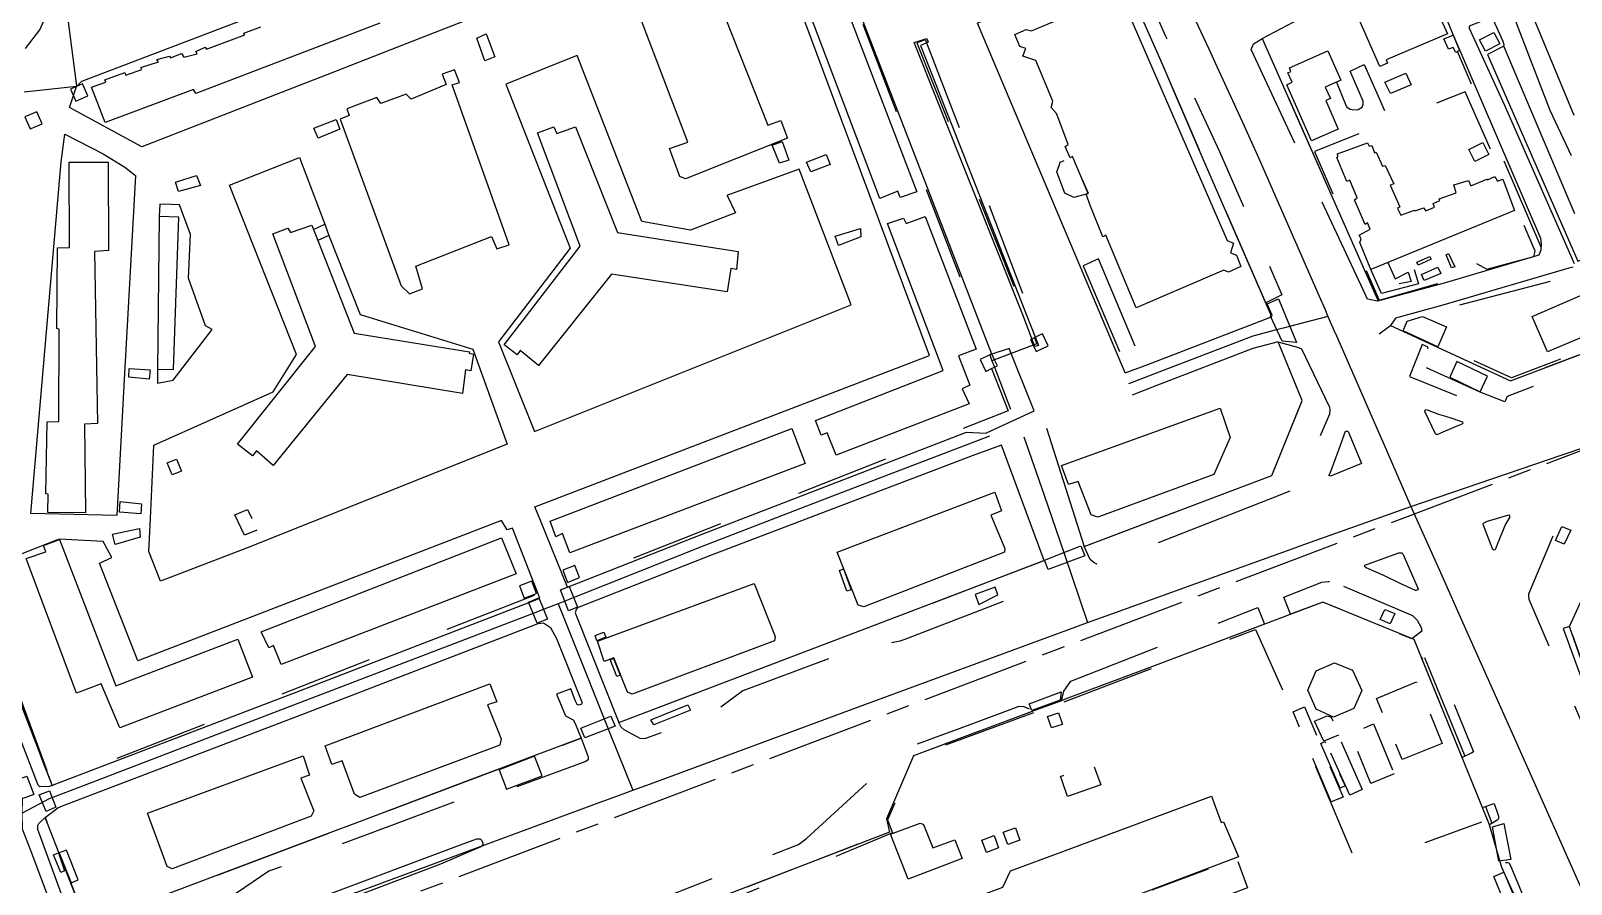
# Model space of a CAD drawing. Header units: millimetres. Extents: x 198785 to 203305, y 542885 to 545889.
# Drawn here: x 200370.9 to 200843.1, y 545208.8 to 545470.4 of the extents above; entities that cross this region are included whole.
import ezdxf

# ---------------------------------------------------------------- set-up
doc = ezdxf.new("R2010")
doc.units = ezdxf.units.MM
for name, pattern in [('FENCE_25K', [54.3, 28.7, -9.2, -16.4]), ('HIDDEN_BULD_25K', [28.8, 18.4, -10.4]), ('HIDDEN_EMD_25K', [50.97, 33.12, -5.36, 7.13, -5.36]), ('HIDDEN_IN_25K', [56.5, 36.5, -20])]:
    doc.linetypes.add(name, pattern=pattern)
for name, color, linetype in [('A0013114', 253, 'Continuous'), ('A0013117', 253, 'Continuous'), ('A0013118', 253, 'Continuous'), ('A0023214', 253, 'Continuous'), ('A0023217', 253, 'Continuous'), ('A0033324', 253, 'Continuous'), ('A0033327', 253, 'Continuous'), ('A0043325', 253, 'Continuous'), ('A0053326', 253, 'Continuous'), ('B0014111', 253, 'Continuous'), ('B0014115', 253, 'Continuous'), ('B0014116', 253, 'Continuous'), ('B0014118', 253, 'Continuous'), ('B0024120', 253, 'Continuous'), ('B0024127', 253, 'Continuous'), ('C0076117', 253, 'Continuous'), ('C0523121', 253, 'Continuous'), ('F0047224', 253, 'Continuous'), ('G0018117', 253, 'Continuous')]:
    doc.layers.add(name, color=color, linetype=linetype)

msp = doc.modelspace()

# ---------------------------------------------------------------- linework, layer by layer
at = {"layer": 'A0013114'}
for points in [[(200787.72, 545380.04), (200824.55, 545363.15), (200874.33, 545381.93), (200885.7, 545375.91), (200889.23, 545375.2), (200982.7, 545411.53), (200986.29, 545413.33), (200992.71, 545480.12), (200982.87, 545502.8), (200971.48, 545529.05)], [(200919.56, 545205.45), (200912.3, 545211.41), (200910.03, 545215.49), (200909.35, 545216.55), (200906.95, 545220.27), (200895.67, 545219.44), (200890.41, 545216.36), (200872.82, 545210.35), (200856.98, 545246.91), (200842.64, 545287.82), (200857.69, 545320.69), (200912.51, 545344.07), (200971.58, 545366.58), (201020.62, 545383.54), (201025.8, 545385.59), (201057.8, 545398.2), (201104.02, 545416.43), (201115.73, 545421.05), (201147.11, 545433.42), (201169.6, 545441.84), (201217.05, 545459.53), (201288.67, 545485.24), (201329.93, 545501.88), (201355.72, 545511.31)], [(200706.43, 545365.57), (200713.32, 545368.14), (200750.43, 545382.42), (200751.34, 545382.77), (200730.32, 545431.08), (200721.53, 545451.54), (200718.64, 545458.27), (200717.3, 545461.33), (200704.19, 545491.14), (200684.4, 545482.56), (200661.15, 545472.72)], [(200748.45, 545468), (200780.5, 545395.38), (200783.73, 545388.05), (200783.81, 545387.52)], [(200693.8, 545312.35), (200751.32, 545334.09), (200760.69, 545357.12), (200753.35, 545375.05), (200745.57, 545373.05), (200715.8, 545361.59), (200708.5, 545358.76)], [(200551.16, 545258.38), (200681.55, 545308.02)], [(200352.62, 545303.68), (200372.11, 545252.85), (200375.1, 545245.03), (200377.39, 545239.07)], [(200826.45, 545203.84), (200821.89, 545213.98), (200818.08, 545227.06), (200794.96, 545283.78), (200767.05, 545295.3), (200711.83, 545274.47), (200694.53, 545267.95), (200688.04, 545265.5), (200686.89, 545265.07), (200678.43, 545261.91), (200641.49, 545248.15), (200633.27, 545228.82), (200634.14, 545224.78), (200579.41, 545203.69)], [(200539.6, 545253.56), (200504.79, 545240.52), (200471.84, 545228.08), (200460.96, 545223.97), (200388.26, 545196.51), (200386.97, 545199.45), (200375.26, 545229.25)]]:
    msp.add_lwpolyline(points, dxfattribs=at)
at = {"layer": 'A0013117'}
for points in [[(200682.28, 545348.62), (200693.8, 545312.35)], [(200535.45, 545299.82), (200577.19, 545316.34), (200657.71, 545347.36), (200663.65, 545347.03)], [(200681.55, 545308.02), (200668.46, 545343.34), (200660.3, 545340.38), (200579.73, 545309.82), (200538.73, 545293.59), (200538.05, 545293.04), (200537.78, 545292.02), (200551.16, 545258.38)], [(200377.39, 545239.07), (200378.07, 545239.33), (200452.24, 545267.7), (200523.9, 545295.25), (200524.49, 545295.49), (200526.92, 545296.44)], [(200375.26, 545229.25), (200379.21, 545232.27), (200380.57, 545232.79), (200454.74, 545261.16), (200526.44, 545288.73), (200528.08, 545288.94), (200530.17, 545287.54), (200532.05, 545284.11), (200539.91, 545264.4), (200539.67, 545263.98), (200538.97, 545263.74), (200538.35, 545263.92), (200537.92, 545264.9), (200536.4, 545268.73), (200532.03, 545267.1), (200534.83, 545260.45), (200537.11, 545259.23), (200537.8, 545258.1), (200539.6, 545253.56)]]:
    msp.add_lwpolyline(points, dxfattribs=at)
at = {"layer": 'A0013118'}
for points in [[(200535.45, 545299.82), (200527.11, 545320.25), (200525.44, 545324.45), (200646.36, 545370.91), (200622.78, 545434.16), (200619.46, 545443.07), (200595.37, 545507.68), (200550.83, 545491.14), (200530.73, 545483.67), (200521.7, 545480.32), (200512.91, 545503.2), (200526.16, 545508.26), (200541.98, 545514.3), (200601.45, 545537)], [(200663.65, 545347.03), (200678.54, 545353.88), (200670.88, 545373.05), (200665.54, 545371.24), (200601.45, 545537)], [(200404.93, 545434.84), (200382.71, 545446.92), (200383.95, 545450.54), (200384.91, 545453.33), (200386.51, 545454.96), (200500.11, 545498.32), (200508.66, 545475.25), (200507.45, 545474.78), (200492.71, 545469.04), (200461.61, 545456.92), (200446.13, 545450.89), (200423.78, 545442.19), (200404.93, 545434.84)], [(200596.81, 545441.45), (200600.79, 545442.88), (200602.86, 545437.48), (200571.61, 545425.03), (200569.91, 545425.72), (200566.74, 545434.36), (200572.36, 545436.24), (200556.66, 545477.27), (200579.24, 545485.95), (200596.81, 545441.45)], [(200748.45, 545468), (200760.05, 545474.16), (200793.92, 545488.94), (200794.97, 545489.08), (200796.38, 545488.61), (200800.97, 545483.14), (200804.79, 545474.23), (200806.78, 545469.59), (200833.7, 545406.8), (200833.96, 545405.02), (200833.86, 545403.2), (200833.21, 545401.59), (200804.24, 545393.08), (200783.81, 545387.52)], [(200844.7, 545483.99), (200825.89, 545475.76), (200825.73, 545475.47), (200825.82, 545474.6), (200826.29, 545472.8), (200836.63, 545446.1), (200843.17, 545432.15)], [(200706.43, 545365.57), (200661.15, 545472.72)], [(200844.23, 545414.32), (200822.45, 545465.68), (200822.57, 545466.13), (200822.28, 545467.11), (200818.96, 545474.62), (200811.89, 545471.79), (200811.89, 545471.22), (200822.63, 545447.86), (200844.06, 545399.08)], [(200678.74, 545373.6), (200675.03, 545383.34), (200641.74, 545466.81), (200645.6, 545468.03), (200645.99, 545466.88), (200643.63, 545465.89), (200679.86, 545373.95), (200678.74, 545373.6)], [(200538.35, 545462.83), (200529.9, 545459.43), (200517.86, 545454.57), (200516.49, 545454.02), (200536.23, 545403.73), (200514.3, 545375.02), (200525.33, 545347.53), (200622.41, 545386.41), (200606.47, 545428.04), (200584.28, 545419.92), (200584.42, 545419.87), (200586.94, 545414.65), (200573.13, 545409.32), (200558.26, 545411.97), (200538.35, 545462.83)], [(200822.45, 545465.68), (200817.52, 545463.16), (200845.16, 545399.84), (200849.67, 545401.5), (200850.33, 545399.72), (200855.18, 545401.59), (200855.57, 545402.02), (200855.57, 545402.37), (200852.57, 545410.29), (200852.4, 545410.92), (200852.62, 545411.49)], [(200500.75, 545458.4), (200497.04, 545457.1), (200498.27, 545453.97), (200487.49, 545449.41), (200485.95, 545451), (200478.18, 545448.07), (200476.93, 545449.99), (200467.73, 545446.45), (200468.45, 545444.48), (200465.72, 545443.33), (200484.47, 545392.28), (200486.95, 545389.81), (200490.93, 545391.35), (200488.9, 545398.23), (200512.15, 545407.38), (200513.75, 545403.53), (200517.49, 545404.83), (200500.06, 545453.82), (200502.28, 545454.52), (200500.75, 545458.4)], [(200397.22, 545321.81), (200370.93, 545322.45), (200380.21, 545430.23), (200381.34, 545438.77), (200393.02, 545432.68), (200399.73, 545428.61), (200402.98, 545426.01), (200399.42, 545361.57), (200398.27, 545340.77), (200397.22, 545321.81)], [(200410.63, 545301.72), (200407.05, 545310.84), (200407.52, 545320.86), (200408.59, 545343.38), (200445.2, 545359.78), (200452.29, 545371.19), (200431.83, 545423.07), (200453.27, 545431.54), (200461, 545411.1), (200462.27, 545407.63), (200471.82, 545383.48), (200506.43, 545372.77), (200516.89, 545343.72), (200436.97, 545311.8), (200410.63, 545301.72)], [(200410.47, 545417.24), (200410.27, 545413.53), (200409.72, 545366.7), (200409.7, 545362.42), (200414.47, 545363.33), (200426.51, 545378.88), (200424.4, 545379.95), (200419.2, 545394.55), (200419.83, 545407.98), (200416.46, 545417.02), (200413.94, 545417.11), (200410.47, 545417.24)], [(200409.72, 545366.7), (200414.65, 545366.58), (200416.3, 545413.28), (200410.27, 545413.53)], [(200457.59, 545409.47), (200461, 545411.1)], [(200462.27, 545407.63), (200458.91, 545406.09)], [(200843.73, 545397.95), (200842.43, 545397.64), (200803.8, 545386.34), (200789.24, 545382.29), (200787.72, 545380.04)], [(200526.92, 545296.44), (200518.55, 545317.95), (200516.93, 545317.45), (200515.19, 545320.31), (200403.68, 545277.29), (200391.94, 545307.22), (200395.73, 545308.95), (200393.04, 545313.84), (200379.64, 545314.58), (200378.72, 545314.3), (200370.19, 545310.91), (200359.98, 545306.85), (200357.41, 545305.83), (200352.62, 545303.68)]]:
    msp.add_lwpolyline(points, dxfattribs=at)
at = {"layer": 'A0023214'}
for points in [[(200369.26, 545465.02), (200373.62, 545470.74), (200375.78, 545475.54), (200384.83, 545495.61), (200392.17, 545509.27), (200407.55, 545537.85), (200410.81, 545542.88), (200419.1, 545553.96), (200420.83, 545555.98), (200430.01, 545566.66), (200451.9, 545589.99), (200460.63, 545597.14), (200462.24, 545598.47), (200465.43, 545601.08), (200468.51, 545603.6), (200484.34, 545614.94), (200490.87, 545619.4), (200496.58, 545623.33), (200504.07, 545627.78), (200510.04, 545631.66), (200569.41, 545669), (200574.4, 545671.87)], [(200716.74, 545503.9), (200719.87, 545498.06), (200719.99, 545490.65), (200730.46, 545468.33), (200732.1, 545464.83), (200734.54, 545459.5), (200742.24, 545442.65), (200747.53, 545431.08), (200765.88, 545389.05), (200767.58, 545385.15), (200768.58, 545382.84)], [(200388.08, 545175.87), (200380.46, 545193.5), (200371.17, 545218.37), (200368.3, 545225.72), (200368.24, 545230.59), (200368.28, 545234.9), (200368.24, 545235.01), (200365.93, 545241.04), (200364.45, 545244.91), (200362.5, 545250), (200343.4, 545299.8), (200340.13, 545308.32), (200338.92, 545311.49), (200337.25, 545315.83), (200305.59, 545398.03), (200295.87, 545422.64), (200294.38, 545426.4), (200291.77, 545433.01)], [(200794.02, 545324.55), (200840.41, 545340.38), (200841.92, 545340.9), (200910.25, 545364.22), (200930.73, 545372.08), (200988.97, 545394.42), (200995.55, 545396.95), (201004.66, 545400.44), (201019.46, 545405.91), (201033.52, 545411.1)], [(200768.58, 545382.84), (200754.8, 545379.22), (200752.43, 545378.6), (200745.57, 545376.8), (200716.77, 545365.79), (200707.71, 545362.32), (200707.45, 545362.22)], [(200768.58, 545382.84), (200770.82, 545377.72), (200770.87, 545377.6), (200777.52, 545362.36), (200784.17, 545347.13), (200785.36, 545344.4), (200794.02, 545324.55)], [(200388.08, 545175.87), (200395.2, 545178.5), (200428.79, 545190.89), (200465.95, 545204.59), (200472.28, 545206.93), (200476.69, 545208.56), (200546.28, 545234.22), (200546.87, 545234.44), (200549.45, 545235.39), (200555.45, 545237.6), (200560.86, 545239.6), (200600.61, 545254.26), (200624.66, 545263.13), (200688.47, 545286.66), (200694.88, 545289.03), (200703.43, 545292.12), (200731.74, 545302.33), (200758.71, 545312.06), (200760.06, 545312.54), (200794.02, 545324.55)], [(200794.02, 545324.55), (200802.62, 545305.27), (200810.74, 545287.07), (200825.84, 545253.22), (200849.06, 545201.17), (200857.47, 545182.3)]]:
    msp.add_lwpolyline(points, dxfattribs=at)
at = {"layer": 'A0023217'}
for points in [[(200664.83, 545346.12), (200617.99, 545328.31), (200602.36, 545322.28), (200577.19, 545312.58), (200537.15, 545296.59), (200532.55, 545294.75)], [(200675.37, 545345.98), (200681.52, 545328.08), (200687.67, 545310.18), (200694.88, 545289.03)], [(200532.55, 545294.75), (200527.48, 545292.81), (200527.46, 545292.8), (200526.22, 545292.33), (200451.38, 545263.64), (200387.21, 545239.04), (200376.49, 545234.93), (200368.24, 545230.59)], [(200532.55, 545294.75), (200533.87, 545291.47), (200540.8, 545274.16), (200544, 545266.18), (200547.7, 545256.93), (200548.44, 545255.09), (200555.45, 545237.6)]]:
    msp.add_lwpolyline(points, dxfattribs=at)
at = {"layer": 'A0033324', "linetype": 'HIDDEN_IN_25K', "flags": 128}
for points in [[(201389.85, 545518.7), (201394.88, 545514.83), (201391.04, 545511.04), (201388.77, 545512.43), (201385.88, 545513.91), (201378.57, 545516.61), (201375.51, 545516.69), (201374.57, 545516.75), (201373.84, 545516.75), (201372.76, 545516.69), (201371.49, 545516.61), (201368.94, 545516.14), (201355.72, 545511.31), (201329.93, 545501.88), (201288.67, 545485.24), (201217.05, 545459.53), (201169.6, 545441.84), (201147.11, 545433.42), (201115.73, 545421.05), (201104.02, 545416.43), (201057.8, 545398.2), (201025.8, 545385.59), (201020.62, 545383.54), (200971.58, 545366.58), (200912.51, 545344.07), (200857.69, 545320.69), (200842.64, 545287.82), (200856.98, 545246.91), (200872.82, 545210.35), (200890.41, 545216.36), (200895.67, 545219.44), (200898.59, 545219.65), (200899.08, 545218.05), (200899.19, 545216.32), (200898.68, 545214.57), (200898.08, 545213.43), (200877.13, 545206.23), (200875.62, 545206.14), (200873.84, 545206.13), (200872.59, 545206.4), (200866.92, 545210.03), (200849.6, 545250.99), (200830.29, 545296.09), (200830.15, 545297.17), (200830.21, 545297.85), (200839.69, 545320.6), (200840.46, 545321.3), (200841.37, 545321.98), (200907.77, 545348.14), (201000.86, 545382.11), (201039.3, 545396.82), (201059.95, 545404.72), (201065.21, 545406.62), (201074.21, 545410.02), (201132.38, 545431.95), (201139.23, 545434.64), (201213.3, 545464.01), (201249.28, 545477.08), (201291.65, 545493.13), (201300.11, 545495.08), (201352.16, 545514.7), (201368.5, 545520.6), (201372.38, 545521.59), (201374.96, 545522.01), (201379.07, 545522.15), (201382.69, 545521.67), (201385.98, 545520.68), (201389.85, 545518.7)], [(200754.42, 545389.47), (200749.48, 545387.05), (200730.32, 545431.08), (200717.3, 545461.33), (200704.19, 545491.14), (200708.61, 545491.73), (200718.8, 545468.75), (200731.84, 545440.82), (200735.3, 545433.4), (200754.42, 545389.47)], [(200783.73, 545388.05), (200783.81, 545387.52), (200780.72, 545388.13), (200779.47, 545390.81), (200762.46, 545427.25), (200744.99, 545464.67), (200745.73, 545466.37), (200748.45, 545468), (200780.5, 545395.38), (200783.73, 545388.05)], [(200986.29, 545413.33), (201012.83, 545422.52), (201010.42, 545418.75), (200991.08, 545411.43), (200968.9, 545403.04), (200967.72, 545402.59), (200962.86, 545397.52), (200924.07, 545382.54), (200895.32, 545371.43), (200892.75, 545371.01), (200886.09, 545372), (200884.92, 545372.17), (200874.57, 545377.66), (200873.96, 545377.67), (200823.51, 545358.3), (200822.79, 545356.71), (200815.25, 545359.64), (200793.48, 545369.53), (200788.71, 545370.48), (200785.51, 545372.29), (200784.67, 545373.38), (200784.12, 545375.18), (200783.89, 545376.48), (200784.12, 545377.42), (200787.72, 545380.04), (200824.55, 545363.15), (200874.33, 545381.93), (200885.7, 545375.91), (200889.23, 545375.2), (200982.7, 545411.53), (200986.29, 545413.33)], [(200750.49, 545326.76), (200699.08, 545306.63), (200698.01, 545306.87), (200696.89, 545307.37), (200695.62, 545308.3), (200693.8, 545312.35), (200751.32, 545334.09), (200760.69, 545357.12), (200753.35, 545375.05), (200759.21, 545373.48), (200760.51, 545372.91), (200769.02, 545355.06), (200769.12, 545354.23), (200769.08, 545352.92), (200759.18, 545330.16), (200750.49, 545326.76)], [(200559.36, 545253.49), (200558.6, 545253.41), (200557.73, 545253.49), (200552.83, 545256.18), (200551.83, 545256.99), (200551.16, 545258.38), (200652.15, 545296.82), (200681.55, 545308.02), (200680.71, 545302.02), (200679.98, 545300.51), (200679.29, 545299.76), (200676.66, 545298.39), (200638.56, 545283.67), (200637.35, 545283.3), (200622.02, 545280.35), (200589.15, 545268.04), (200580.09, 545261.42), (200579.13, 545260.85), (200559.36, 545253.49)], [(200376.46, 545238.77), (200373.59, 545238.69), (200373.08, 545239.13), (200361.46, 545269.45), (200350.93, 545296.92), (200350.53, 545298.04), (200350.32, 545300.43), (200352.62, 545303.68), (200371.2, 545255.22), (200377.39, 545239.07), (200376.46, 545238.77)], [(200773.36, 545300.13), (200794.45, 545291.18), (200795.88, 545289.71), (200797.15, 545287.51), (200797.32, 545286.35), (200794.24, 545284.07), (200767.05, 545295.3), (200757.13, 545291.55), (200755.06, 545296.79), (200766.66, 545301.35), (200768.66, 545301.6), (200769.86, 545301.52), (200770.66, 545301.27), (200773.36, 545300.13)], [(200688.04, 545265.5), (200686.89, 545265.07), (200687.61, 545268), (200689.79, 545271.05), (200747.11, 545293.65), (200749.11, 545288.53), (200711.83, 545274.47), (200694.53, 545267.95), (200688.04, 545265.5)], [(200812.66, 545249.07), (200809.68, 545247.68), (200797.31, 545278.01), (200800.86, 545279.32), (200813.23, 545249.39), (200812.66, 545249.07)], [(200579.41, 545203.69), (200559.48, 545196.02), (200557.57, 545195.75), (200534.44, 545198.13), (200524.78, 545199.14), (200519.19, 545198.43), (200482.79, 545185.1), (200481.95, 545187.43), (200481.77, 545187.92), (200498.88, 545194.19), (200513.22, 545199.44), (200518.47, 545201.37), (200524.74, 545202.16), (200534.75, 545201.12), (200543.71, 545200.19), (200545.57, 545200.15), (200546.75, 545200.12), (200553.24, 545200.69), (200560.06, 545202.81), (200597.38, 545217.54), (200606.22, 545221.03), (200608.71, 545222.86), (200635.82, 545247.68), (200639.23, 545250.51), (200640.41, 545250.95), (200658.83, 545257.81), (200673.88, 545263.42), (200675.28, 545263.33), (200678.43, 545261.91), (200641.49, 545248.15), (200633.27, 545228.82), (200634.14, 545224.78), (200579.41, 545203.69)], [(200433.9, 545206.07), (200392.66, 545190.42), (200390.04, 545190.36), (200388.69, 545190.49), (200387.12, 545191.04), (200385.44, 545193.55), (200380.31, 545205.71), (200373.05, 545225.63), (200372.99, 545226.01), (200373, 545226.46), (200373.07, 545226.76), (200373.35, 545227.37), (200375.26, 545229.25), (200386.97, 545199.45), (200388.26, 545196.51), (200446.52, 545218.51), (200504.79, 545240.52), (200539.6, 545253.56), (200541.74, 545247.82), (200541.76, 545247.16), (200541.49, 545246.73), (200541.03, 545246.47), (200513.48, 545236.32), (200502.42, 545234.65), (200473, 545223.66), (200443.86, 545212.77), (200433.9, 545206.07)], [(200820.67, 545228.51), (200818.08, 545227.06), (200815.94, 545232.3), (200819.5, 545233.59), (200820.66, 545230.24), (200820.81, 545229.69), (200820.86, 545229.37), (200820.83, 545229.03), (200820.67, 545228.51)], [(200841.88, 545165.72), (200840.83, 545165.61), (200840.37, 545165.75), (200832.34, 545186.43), (200829.32, 545193.54), (200825.14, 545203.39), (200826.45, 545203.84), (200821.89, 545213.98), (200823.14, 545215.48), (200823.64, 545215.47), (200824.15, 545215.32), (200825.16, 545213.05), (200834.47, 545190.79), (200839.03, 545179.91), (200843.51, 545168.22), (200843.76, 545167.41), (200843.8, 545167.06), (200843.81, 545166.8), (200843.66, 545166.54), (200843.28, 545166.23), (200842.73, 545166), (200841.88, 545165.72)]]:
    msp.add_lwpolyline(points, dxfattribs=at)
at = {"layer": 'A0033327'}
for points in [[(200842.64, 545287.82), (200840.67, 545287.15), (200855.42, 545246.98), (200870.98, 545210.96), (200872.82, 545210.35)], [(200798.2, 545278.34), (200810.57, 545248.09)], [(200816.83, 545232.62), (200818.86, 545227.5)]]:
    msp.add_lwpolyline(points, dxfattribs=at)
at = {"layer": 'A0043325'}
for points in [[(200513.16, 545462.42), (200510.04, 545461.19), (200507.65, 545468.15), (200510.45, 545469.51), (200513.16, 545462.42)], [(200465.65, 545440.21), (200459.02, 545437.53), (200457.65, 545440.56), (200464.49, 545443.2), (200465.65, 545440.21)], [(200603.28, 545430.75), (200600.37, 545429.78), (200598.21, 545435.3), (200601.27, 545436.45), (200603.28, 545430.75)], [(200615.94, 545429.46), (200610.05, 545427.13), (200608.74, 545430.14), (200614.77, 545432.45), (200615.94, 545429.46)], [(200422.92, 545422.98), (200416.16, 545421.1), (200415.19, 545423.99), (200421.63, 545426.05), (200422.92, 545422.98)], [(200625.37, 545407.2), (200618.47, 545404.59), (200617.45, 545407.42), (200625.29, 545409.82), (200625.37, 545407.2)], [(200753.37, 545388.22), (200758.89, 545374.89), (200754.56, 545375.25), (200750.94, 545382.98), (200751.42, 545383.21), (200749.91, 545386.73), (200753.37, 545388.22)], [(200407.48, 545366.43), (200407.14, 545363.66), (200400.91, 545364.19), (200401.08, 545366.9), (200407.48, 545366.43)], [(200404.82, 545325.45), (200404.65, 545322.33), (200398.06, 545322.86), (200398.31, 545326.09), (200404.82, 545325.45)], [(200404.43, 545315.21), (200396.75, 545312.94), (200395.95, 545316.1), (200404.2, 545317.86), (200404.43, 545315.21)], [(200694.01, 545309.45), (200682.74, 545305.25), (200681.66, 545308.12), (200692.85, 545312.52), (200694.01, 545309.45)], [(200538.5, 545293.72), (200535.69, 545292.58), (200533.26, 545299.04), (200535.88, 545300.05), (200538.5, 545293.72)], [(200529.27, 545290.05), (200526.07, 545288.82), (200523.49, 545295.24), (200526.61, 545296.58), (200529.27, 545290.05)], [(200686.51, 545265.2), (200677.75, 545262.05), (200676.97, 545264.11), (200686.79, 545267.73), (200686.51, 545265.2)], [(200550.03, 545257.27), (200540.72, 545253.63), (200539.47, 545256.64), (200548.75, 545260.31), (200550.03, 545257.27)], [(200371.82, 545236.35), (200362.05, 545232.69), (200359.82, 545238.34), (200369.63, 545241.92), (200371.82, 545236.35)], [(200378.59, 545232.38), (200375.56, 545231.06), (200373.47, 545236.24), (200376.63, 545237.44), (200378.59, 545232.38)], [(200824.64, 545216.37), (200820.97, 545215.92), (200818.98, 545226.36), (200822.53, 545227.37), (200824.64, 545216.37)]]:
    msp.add_lwpolyline(points, dxfattribs=at)
at = {"layer": 'A0053326'}
for points in [[(200494.49, 545612), (200490.64, 545609.24), (200485.88, 545605.83), (200472.43, 545596.15), (200470.47, 545594.48), (200465.8, 545590.49), (200457.52, 545583.41), (200444.9, 545570.28), (200431.29, 545555.5), (200426.91, 545550.16), (200424.81, 545547.6), (200420.93, 545542.88), (200415.32, 545533.76), (200407.56, 545522.07), (200400.89, 545510.88), (200395.94, 545501.84), (200390.7, 545492.1), (200384.67, 545479.75), (200382.19, 545474.2), (200382.43, 545472.37), (200384.68, 545455.09), (200384.91, 545453.33), (200368.84, 545451.6)], [(200803.8, 545347.36), (200801.92, 545346.57), (200801.54, 545346.86), (200798.29, 545353.75), (200798.43, 545354.29), (200799.03, 545354.24), (200802.45, 545352.9), (200804.66, 545352.27), (200806.53, 545351.64), (200808.63, 545350.93), (200809.83, 545350.52), (200809.92, 545350.15), (200809.87, 545349.91), (200803.8, 545347.36)], [(200778.84, 545337.77), (200769.35, 545333.92), (200768.88, 545334.13), (200769.26, 545334.77), (200772.02, 545342.22), (200773.96, 545347.71), (200774.61, 545347.7), (200774.82, 545347.38), (200775.09, 545346.86), (200778.84, 545337.77)], [(200819.87, 545311.31), (200819.45, 545311.17), (200819.1, 545311.44), (200816.19, 545319.05), (200816.3, 545319.46), (200817.49, 545320.06), (200824, 545322), (200824.28, 545321.73), (200824.28, 545321.53), (200824.25, 545321.22), (200822.98, 545319.14), (200820.4, 545312.92), (200819.87, 545311.31)], [(200795.98, 545299), (200795.62, 545298.83), (200795.37, 545298.88), (200790.75, 545301), (200785.72, 545303.48), (200780.25, 545305.8), (200779.76, 545306.18), (200779.88, 545306.57), (200790.31, 545310.39), (200791.25, 545310.41), (200791.55, 545310.1), (200796.19, 545299.39), (200795.98, 545299)]]:
    msp.add_lwpolyline(points, dxfattribs=at)
at = {"layer": 'B0014111'}
for points in [[(200794.75, 545487.63), (200795.51, 545486.31), (200797.26, 545487.01), (200805.19, 545469.43), (200786.4, 545461.55), (200786.86, 545460.45), (200784.5, 545459.46), (200775.82, 545479.16), (200794.75, 545487.63)], [(200704.78, 545481.96), (200737.65, 545406.14), (200739.63, 545405.32), (200738.7, 545402.35), (200740.5, 545401.59), (200741.89, 545398.16), (200738.08, 545396.45), (200736.69, 545397.04), (200709.81, 545385.53), (200700.43, 545407.74), (200699.56, 545407.27), (200695.8, 545416.63), (200694.4, 545420.31), (200695.07, 545420.58), (200690.28, 545431.87), (200689.57, 545431.49), (200687.98, 545434.99), (200688.96, 545435.51), (200686.08, 545443.19), (200685.39, 545445.03), (200683.7, 545446.88), (200684.18, 545448.79), (200679.05, 545461.28), (200675.06, 545462.63), (200675.95, 545464.96), (200674.1, 545465.57), (200672.62, 545469.26), (200676, 545470.81), (200677.73, 545470.36), (200685.92, 545473.87)], [(200794.06, 545453.87), (200787.74, 545451.18), (200785.99, 545454.68), (200792.44, 545457.38), (200794.06, 545453.87)], [(200804.94, 545379.63), (200802.26, 545373.56), (200791.61, 545378.46), (200792.88, 545381.42), (200797.57, 545382.78), (200804.94, 545379.63)], [(200733.58, 545334.39), (200698.02, 545321.36), (200695.99, 545322.01), (200691.95, 545332.25), (200689.04, 545331.38), (200686.83, 545337.15), (200735.48, 545354.69), (200738.57, 545345.78), (200733.58, 545334.39)], [(200669.39, 545310.63), (200626.24, 545293.88), (200624.5, 545294.36), (200618.12, 545310.62), (200666.47, 545328.95), (200668.48, 545323.25), (200665.24, 545321.93), (200669.55, 545311.69), (200669.39, 545310.63)], [(200598.84, 545283.39), (200555.26, 545267.02), (200553.82, 545267.65), (200549.65, 545278.21), (200546.67, 545277.04), (200544.58, 545283.33), (200592.6, 545301.01), (200599.12, 545284.79), (200598.84, 545283.39)], [(200776.51, 545262.62), (200770.27, 545260.02), (200764.97, 545262.48), (200762.4, 545268.31), (200764.97, 545274.23), (200770.58, 545276.64), (200776.08, 545274.44), (200778.95, 545268.21), (200776.51, 545262.62)], [(200514.68, 545251.46), (200471.72, 545235.35), (200470.08, 545236.38), (200466.36, 545246.65), (200463.2, 545245.51), (200461.17, 545251.2), (200511.58, 545270.28), (200513.78, 545264.69), (200510.91, 545263.78), (200515.09, 545253.38), (200514.68, 545251.46)], [(200456.86, 545229.7), (200414.21, 545213.52), (200412.65, 545214.21), (200406.64, 545230.55), (200454.36, 545248.17), (200456.3, 545242.23), (200453.64, 545241.3), (200457.67, 545231.3), (200456.86, 545229.7)], [(200732.9, 545235.81), (200735.81, 545227.74), (200736.57, 545227.95), (200741.12, 545217.17), (200706.62, 545204.1), (200708.97, 545197.69), (200687.43, 545189.44), (200631.79, 545168.13), (200667.52, 545073.39), (200665.64, 545072.06), (200668.71, 545063.37), (200623.61, 545046.33), (200584.11, 545150.09), (200573.95, 545146.53), (200570.11, 545156.52), (200511.87, 545134.14), (200506.74, 545147.48), (200668.89, 545207.93), (200671.23, 545212.86), (200687.27, 545218.83), (200732.9, 545235.81)]]:
    msp.add_lwpolyline(points, dxfattribs=at)
at = {"layer": 'B0014115'}
for points in [[(200605.7, 545517.09), (200642.57, 545421.06), (200637.44, 545419.26), (200636.74, 545421.26), (200631.19, 545418.95), (200595.96, 545512.07), (200601.51, 545514.08), (200601.08, 545515.43), (200605.7, 545517.09)], [(200844.03, 545444.4), (200831.57, 545474.44), (200840.46, 545477.98)], [(200477.84, 545472.73), (200421.51, 545451.22), (200420.72, 545452.42), (200393.7, 545442.25), (200389.53, 545453.15), (200393.83, 545454.7), (200393.54, 545455.41), (200399.66, 545457.63), (200400.04, 545456.85), (200404.96, 545458.57), (200404.63, 545459.18), (200410.02, 545460.86), (200409.56, 545461.61), (200413.38, 545462.66), (200413.69, 545462.15), (200417.09, 545463.46), (200417.83, 545462.31), (200421.86, 545463.34), (200421.44, 545464.09), (200424.36, 545465.35), (200424.71, 545464.81), (200436.52, 545469.14), (200436.2, 545469.67), (200441.42, 545471.65)], [(200771.73, 545440.28), (200763.54, 545436.65), (200755.92, 545453.87), (200757.59, 545454.61), (200756.29, 545457.55), (200757.22, 545457.96), (200756.75, 545459.04), (200768.56, 545464.26), (200772.53, 545455.28), (200767.75, 545453.16), (200769.31, 545449.64), (200767.87, 545449.01), (200771.73, 545440.28)], [(200537.85, 545440.97), (200550.77, 545408.62), (200587.73, 545402.75), (200587.26, 545397.28), (200585.54, 545397.54), (200584.34, 545390.34), (200548.86, 545395.76), (200526.5, 545367.77), (200520.94, 545372.39), (200519.95, 545371.04), (200515.98, 545374.1), (200539.33, 545404.36), (200526.24, 545439.08), (200531.25, 545440.92), (200532.1, 545438.92), (200537.85, 545440.97)], [(200780.73, 545436.04), (200781.19, 545435.07), (200782.07, 545435.24), (200782.88, 545432.97), (200783.32, 545433.2), (200785.33, 545428.87), (200786.08, 545429.14), (200788.74, 545423.49), (200787.62, 545423.11), (200790.64, 545416.48), (200789.86, 545415.97), (200790.91, 545413.89), (200795.14, 545415.45), (200795.34, 545415.17), (200797.87, 545416.17), (200798.53, 545415.19), (200801.21, 545416.33), (200800.82, 545417.51), (200802.86, 545418.41), (200802.67, 545418.91), (200807.92, 545420.74), (200807.18, 545423.14), (200811.66, 545424.55), (200812.34, 545422.89), (200817.3, 545424.94), (200817.46, 545424.74), (200819.72, 545425.74), (200820.52, 545424.33), (200822.14, 545424.93), (200825.73, 545415.32), (200781.71, 545397.23), (200778.39, 545405.55), (200778.79, 545406.64), (200778.15, 545407.79), (200781.55, 545409.63), (200780.74, 545411.57), (200779.94, 545411), (200776.68, 545418.58), (200777.57, 545419.21), (200775.32, 545424.66), (200774.39, 545424.26), (200771.29, 545431.53), (200771.64, 545431.78), (200771.49, 545432.71), (200780.73, 545436.04)], [(200387.34, 545349.81), (200387.69, 545322.67), (200376.12, 545322.78), (200376.19, 545328.32), (200375.5, 545328.51), (200375.85, 545350.57), (200379.51, 545350.69), (200379.54, 545378.94), (200378.85, 545379.15), (200379.01, 545403.91), (200382.71, 545403.99), (200382.68, 545430.1), (200394.61, 545430.1), (200394.69, 545403.03), (200390.4, 545402.79), (200391.33, 545350.01), (200387.34, 545349.81)], [(200457.06, 545410.82), (200470.06, 545377.67), (200505.37, 545371.97), (200505.31, 545371.55), (200506.63, 545371.28), (200505.77, 545366.14), (200504.14, 545366.47), (200503.18, 545359.25), (200467.86, 545365.02), (200445.17, 545337.17), (200440.04, 545341.62), (200438.82, 545340.16), (200434.22, 545343.73), (200458.17, 545373.65), (200445.1, 545408.13), (200449.72, 545409.86), (200450.47, 545408.55), (200457.06, 545410.82)], [(200645.04, 545413.48), (200660.72, 545372.82), (200655.25, 545370.81), (200658.75, 545361.8), (200656.39, 545360.65), (200658.54, 545356.04), (200617.82, 545340.36), (200615, 545347.15), (200613.2, 545346.42), (200611.49, 545350.91), (200650.57, 545366.27), (200633.56, 545411.35), (200638.43, 545412.99), (200639.23, 545411.34), (200645.04, 545413.48)], [(200868.72, 545414.32), (200874.42, 545401.26), (200871.65, 545400.44), (200873.34, 545398.82), (200886.37, 545393.75), (200881.78, 545382.57), (200868.82, 545387.75), (200870.1, 545390.85), (200866.57, 545389.41), (200868.11, 545385.63), (200835.89, 545372.03), (200831.15, 545382.8), (200863.45, 545396.82), (200856.85, 545411.68), (200861.83, 545414.19), (200862.63, 545411.38), (200868.72, 545414.32)], [(200608.25, 545337.74), (200536.13, 545310.43), (200533.9, 545316.35), (200531.8, 545315.25), (200530.07, 545320.05), (200604.2, 545348.47), (200608.25, 545337.74)], [(200379.63, 545314.5), (200396.95, 545269.62), (200434.34, 545283.97), (200438.88, 545272.32), (200398.17, 545256.75), (200392.43, 545270.27), (200384.93, 545267.33), (200369.47, 545308.68), (200375.51, 545310.68), (200374.81, 545312.64), (200379.63, 545314.5)], [(200519.68, 545303.91), (200447.66, 545276.12), (200445.25, 545281.95), (200443.85, 545281.29), (200441.49, 545286.15), (200515.16, 545314.96), (200519.68, 545303.91)]]:
    msp.add_lwpolyline(points, dxfattribs=at)
at = {"layer": 'B0014116', "linetype": 'HIDDEN_BULD_25K', "flags": 128}
for points in [[(200806.96, 545469.04), (200808.93, 545464.35), (200807.74, 545463.71), (200807, 545465.28), (200805.49, 545464.75), (200804.12, 545467.92), (200806.96, 545469.04)], [(200821.23, 545466.41), (200816.83, 545464.13), (200815.02, 545467.63), (200819.42, 545469.9), (200821.23, 545466.41)], [(200817.9, 545432.44), (200813.63, 545430.32), (200811.78, 545434.06), (200816.05, 545436.18), (200817.9, 545432.44)], [(200694.39, 545420.33), (200690.67, 545419.31), (200687.86, 545420.65), (200686.17, 545425.2), (200685.45, 545427.15), (200686.15, 545429.15), (200686.49, 545430.11), (200689.59, 545431.44), (200690.26, 545431.83), (200695.05, 545420.59), (200694.39, 545420.33)], [(200800.23, 545400.37), (200796.24, 545398.54), (200795.77, 545399.45), (200799.85, 545401.21), (200800.23, 545400.37)], [(200807.47, 545398.02), (200806.42, 545397.77), (200804.8, 545401.74), (200805.57, 545402.09), (200807.47, 545398.02)], [(200803.13, 545396.01), (200798.04, 545393.85), (200797.21, 545395.67), (200802.31, 545397.95), (200803.13, 545396.01)], [(200417.07, 545335.42), (200414.19, 545334.28), (200412.71, 545337.99), (200415.59, 545339.13), (200417.07, 545335.42)], [(200440.17, 545317.38), (200436.34, 545315.8), (200433.41, 545322.07), (200437.33, 545323.7), (200440.17, 545317.38)], [(200622.43, 545299.01), (200621.08, 545298.6), (200618.82, 545304.93), (200620.09, 545305.46), (200622.43, 545299.01)], [(200551.52, 545272.86), (200550.53, 545272.5), (200548.55, 545277.66), (200549.56, 545277.99), (200551.52, 545272.86)], [(200803.62, 545251.98), (200791.35, 545247), (200783.46, 545265.75), (200795.75, 545270.87), (200803.62, 545251.98)], [(200687.06, 545257.81), (200683.78, 545256.71), (200682.54, 545260.24), (200686, 545261.39), (200687.06, 545258.06), (200687.14, 545257.83), (200687.06, 545257.81)], [(200773.21, 545235.48), (200769.51, 545234.04), (200757.86, 545261.64), (200761.42, 545263.14), (200773.21, 545235.48)], [(200771.8, 545254.5), (200767.34, 545252.62), (200764.45, 545258.75), (200768.37, 545260.45), (200769.6, 545260.04), (200771.8, 545254.5)], [(200779.09, 545237.83), (200775.28, 545236.07), (200767.78, 545252.66), (200771.75, 545254.35), (200779.09, 545237.83)], [(200788.91, 545242.65), (200781.67, 545239.65), (200775.48, 545254.92), (200782.5, 545257.93), (200788.91, 545242.65)], [(200773.8, 545238.94), (200772.29, 545238.26), (200766.39, 545251.97), (200767.6, 545252.55), (200773.8, 545238.94)], [(200698.89, 545239.28), (200688.69, 545235.67), (200687.16, 545240.22), (200686.6, 545241.88), (200687.15, 545242.08), (200696.59, 545245.54), (200698.89, 545239.28)], [(200674.08, 545222.31), (200670.44, 545220.94), (200668.95, 545224.77), (200672.73, 545226.14), (200674.08, 545222.31)], [(200667.53, 545219.91), (200663.9, 545218.49), (200662.41, 545222.32), (200666.19, 545223.69), (200667.53, 545219.91)], [(200743.86, 545207.65), (200708.63, 545194.3), (200707.74, 545196.5), (200709.42, 545197.15), (200706.89, 545204.11), (200740.6, 545216.8), (200743.86, 545207.65)]]:
    msp.add_lwpolyline(points, dxfattribs=at)
at = {"layer": 'B0014118', "linetype": 'HIDDEN_BULD_25K', "flags": 128}
msp.add_lwpolyline([(200547.18, 545284.49), (200544.39, 545283.45), (200543.86, 545285.02), (200546.57, 545286.02), (200547.18, 545284.49)], dxfattribs=at)
at = {"layer": 'B0024120', "linetype": 'FENCE_25K', "flags": 128}
for points in [[(200513.08, 545502.75), (200601.37, 545536.34), (200664.89, 545371.03)], [(200972.56, 545525.19), (200991.98, 545480.38), (200984.86, 545414.03), (200887.49, 545376.36), (200874.6, 545382.83), (200824.84, 545364.04), (200806.01, 545372.58), (200804.32, 545385.17), (200838.2, 545393.99), (200838.12, 545394.17)], [(200645.1, 545467.68), (200642.53, 545466.71), (200678.57, 545376.31)], [(200645.22, 545467.51), (200679.97, 545376.96)], [(200833.91, 545404.06), (200808.32, 545464.04)], [(200814.15, 545399.06), (200817.31, 545397.37), (200831.66, 545401.27), (200832.14, 545402.88), (200810.6, 545451.74), (200764.49, 545433.4), (200784.25, 545387.79), (200805.69, 545393.94), (200806.16, 545396.07)], [(200678.24, 545374.03), (200666.37, 545369.59)], [(200678.57, 545376.31), (200679.32, 545374.44), (200678.24, 545374.03)], [(200799.25, 545372.88), (200799.08, 545373.57), (200797.41, 545374.29), (200793.59, 545364.39), (200812.38, 545356.81), (200822.61, 545356.01), (200822.96, 545356.44)], [(200664.89, 545371.03), (200665.56, 545369.29), (200666.33, 545367.29)], [(200666.37, 545369.59), (200665.56, 545369.29)], [(200665.44, 545366.87), (200670.49, 545353.91), (200535.29, 545300.72)], [(200666.33, 545367.29), (200671.28, 545354.4)], [(200525.17, 545297.28), (200377.39, 545239.61), (200353.78, 545303.53), (200357.41, 545305.03)], [(200687.65, 545264.76), (200746.36, 545286.9), (200759.99, 545256.33), (200776.92, 545216.13), (200777.16, 545215.62), (200777.79, 545215.21), (200779.07, 545214.99), (200797.87, 545221.41), (200815.7, 545227.9)], [(200678.26, 545261.31), (200641.8, 545247.9), (200633.55, 545228.58), (200635.11, 545224.54), (200581.93, 545202.55), (200558.46, 545194.87), (200524.73, 545198.52), (200518.35, 545197.68), (200485.42, 545185.54), (200487.67, 545178.36)]]:
    msp.add_lwpolyline(points, dxfattribs=at)
at = {"layer": 'B0024127'}
for points in [[(200383.08, 545452.53), (200384.69, 545448.86), (200388.35, 545450.47), (200386.74, 545454.13), (200383.08, 545452.53)], [(200369.09, 545443.99), (200370.7, 545440.32), (200370.95, 545440.44), (200374.36, 545441.93), (200372.75, 545445.59), (200369.09, 545443.99)], [(200678.24, 545374.03), (200679.13, 545372.15), (200682.75, 545373.85), (200681.04, 545377.47), (200679.97, 545376.96), (200678.57, 545376.31), (200677.42, 545375.76), (200678.24, 545374.03)], [(200664.89, 545371.03), (200661.92, 545369.64), (200663.63, 545366.02), (200665.44, 545366.87), (200666.33, 545367.29), (200667.25, 545367.72), (200666.37, 545369.59), (200665.54, 545371.34), (200664.89, 545371.03)], [(200539.13, 545302.79), (200537.68, 545306.52), (200533.96, 545305.07), (200535.4, 545301.34), (200539.13, 545302.79)], [(200525.9, 545297.94), (200524.45, 545301.67), (200520.72, 545300.22), (200522.17, 545296.5), (200525.9, 545297.94)]]:
    msp.add_lwpolyline(points, dxfattribs=at)
at = {"layer": 'C0076117'}
for points in [[(200771.16, 545454.67), (200774.27, 545447.09), (200775.34, 545446.37), (200776.02, 545446.25), (200777.18, 545446.23), (200777.85, 545446.3), (200779.01, 545447), (200779.4, 545447.89), (200779.36, 545448.81), (200775.4, 545458.05), (200779.71, 545460.09), (200785.86, 545445.93)], [(200709.42, 545373.77), (200698.2, 545400.55), (200693.51, 545398.31), (200704.69, 545372.05)], [(200795.03, 545397.22), (200796.31, 545392.87), (200784.99, 545389.83), (200781.71, 545397.23)], [(200786.94, 545399.38), (200789.19, 545394.4), (200793.19, 545396.44), (200794.07, 545393.53), (200790.39, 545392.8)], [(200808.13, 545369.05), (200805.89, 545364.21), (200815.25, 545359.74), (200817.49, 545364.58), (200808.13, 545369.05)], [(200841.04, 545313.02), (200838.29, 545314.13), (200840.25, 545318.5), (200843.02, 545317.35), (200841.04, 545313.02)], [(200666.55, 545299.88), (200660.42, 545297.66), (200661.57, 545294.55), (200667.39, 545297.51), (200666.55, 545299.88)], [(200787.61, 545288.67), (200784.59, 545289.93), (200785.97, 545293.03), (200789.04, 545291.75), (200787.61, 545288.67)], [(200561.87, 545257.7), (200560.92, 545259.22), (200572.36, 545263.8), (200573.15, 545262.11), (200561.87, 545257.7)], [(200525.33, 545248.06), (200514.43, 545243.82), (200516.7, 545237.92), (200527.66, 545242.06), (200525.33, 545248.06)], [(200380.04, 545212.42), (200377.83, 545217.84), (200379.37, 545218.41), (200381.23, 545212.93), (200380.04, 545212.42)], [(200381.81, 545219.28), (200379.58, 545218.44), (200383.22, 545209.19), (200385.39, 545210.1), (200381.81, 545219.28)], [(200822.95, 545202.73), (200819.39, 545211.18), (200822.47, 545212.48), (200826.04, 545204.03), (200822.95, 545202.73)]]:
    msp.add_lwpolyline(points, dxfattribs=at)
at = {"layer": 'C0523121'}
msp.add_lwpolyline([(200506.45, 545222.31), (200507.65, 545222.69), (200508.65, 545222.69), (200509.18, 545222.17), (200509.47, 545221.41), (200509.43, 545220.84), (200508.85, 545220.22), (200496.47, 545214.95), (200450.98, 545197.71), (200421.76, 545186.59), (200420.2, 545186.16), (200419.02, 545185.83), (200417.73, 545185.93), (200417.29, 545186.69), (200417.34, 545187.68), (200417.63, 545188.25), (200418.15, 545188.77), (200420.02, 545189.72), (200462.59, 545205.83), (200500.69, 545220.12), (200506.45, 545222.31)], dxfattribs=at)
at = {"layer": 'F0047224'}
msp.add_lwpolyline([(200647.4, 545219.95), (200654.16, 545222.39), (200656.45, 545216.71), (200639.88, 545210.36), (200634.47, 545224.11), (200643.55, 545227.48), (200644.18, 545227.33), (200644.58, 545227.15), (200647.4, 545219.95)], dxfattribs=at)
at = {"layer": 'G0018117', "linetype": 'HIDDEN_EMD_25K', "flags": 128}
msp.add_lwpolyline([(200000, 545324.47), (200013.4, 545290.54), (200011.58, 545288.32), (200102.06, 545059.28), (200792.91, 545321.56), (201296.44, 545512.81), (201426.42, 545562.18), (201446.73, 545569.89), (201862.14, 545727.6), (201885.51, 545736.47)], dxfattribs=at)

doc.saveas('drawing.dxf')
